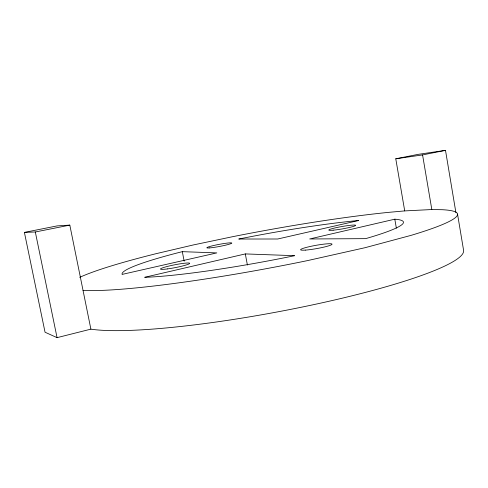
<?xml version="1.0" encoding="UTF-8"?>
<svg xmlns="http://www.w3.org/2000/svg" width="488" height="488" viewBox="0 0 488 488"><rect width="100%" height="100%" fill="white"/><g stroke="black" fill="none" stroke-linecap="round" stroke-linejoin="round"><path stroke-width="0.73" d="M90.884 329.144L69.814 225.114L57.181 225.895L24.4 232.392L45.048 332.23L57.059 337.647L90.884 329.144A197.073 26.7 -10.5 0 0 309.685 305.488A197.073 26.7 -10.5 0 0 463.6 250.405L457.543 214.122M182.317 251.662L181.371 251.893A143.076 13.511 -10.5 0 0 122.116 274.409L216.843 252.9L182.317 251.662L184.153 261.171M245.318 253.919L144.704 277.294L145.393 277.288A143.076 13.511 -10.5 0 0 293.172 255.993L294.593 255.688L245.318 253.919L247.398 265.045M394.804 219.191L309.666 238.974L365.64 238.644A143.076 13.511 -10.5 0 0 395.286 219.21L394.804 219.191L396.354 228.152M24.4 232.392L35.313 231.983L69.814 225.114M83.027 290.366L95.654 290.561A197.731 18.886 -10.5 0 0 307.507 260.604L365.061 247.697L411.006 235.381A197.731 18.886 -10.5 0 0 442.305 209.712L431.819 209.541L404.717 210.907L395.768 158.795L422.571 154.916L445.501 150.353L455.877 212.451M395.768 158.795L417.996 154.391L445.501 150.353M404.717 210.907L388.716 212.347A197.731 18.886 -10.5 0 0 233.008 236.619L193.224 244.97L155.886 253.73A197.731 18.886 -10.5 0 0 79.709 277.349M35.313 231.983L57.059 337.647M422.571 154.916L431.819 209.541M358.704 220.503L277.721 238.998L238.772 239.029L239.828 238.815A143.076 13.511 -10.5 0 1 357.924 220.564L358.704 220.503M305.299 250.112A15.964 1.671 -10.1 0 0 331.559 244.695A15.964 1.671 -10.1 0 0 312.228 246.043A15.964 1.671 -10.1 0 0 305.299 250.112M167.506 268.906A14.854 1.433 -11.1 0 0 189.679 263.404A14.854 1.433 -11.1 0 0 168.128 266.253A14.854 1.433 -11.1 0 0 167.506 268.906M209.614 247.91A12.706 1.061 -10.7 0 0 230.989 243.603A12.706 1.061 -10.7 0 0 217.447 244.695A12.706 1.061 -10.7 0 0 209.614 247.91M333.103 230.19A13.591 1.202 -10 0 0 355.301 225.682A13.591 1.202 -10 0 0 338.404 227.194A13.591 1.202 -10 0 0 333.103 230.19"/></g></svg>
